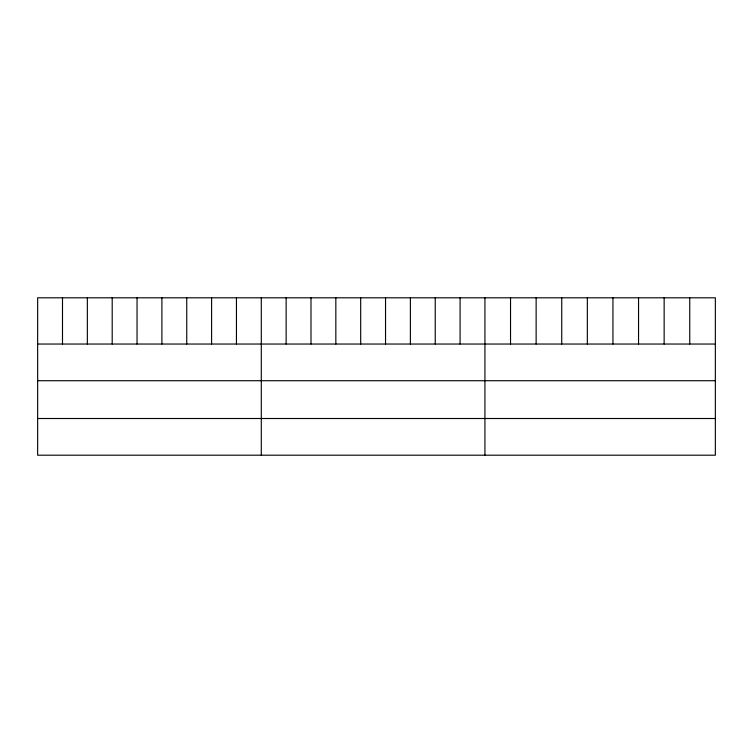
<?xml version="1.0" encoding="UTF-8"?>
<svg xmlns="http://www.w3.org/2000/svg" width="753" height="753" viewBox="0 0 753 753"><rect width="100%" height="100%" fill="white"/><g stroke="black" fill="none" stroke-linecap="round" stroke-linejoin="round"><path stroke-width="1.13" d="M715.35 344.036L715.35 455.198L37.65 455.198L37.65 297.802L715.35 297.802L715.35 344.036L37.65 344.036M37.65 380.717L715.35 380.717M37.65 418.508L715.35 418.508M689.748 297.802L689.748 344.036M664.146 297.802L664.146 344.036M638.544 297.802L638.544 344.036M612.942 297.802L612.942 344.036M587.34 297.802L587.34 344.036M561.738 297.802L561.738 344.036M536.136 297.802L536.136 344.036M510.534 297.802L510.534 344.036M484.932 297.802L484.932 455.198M460.083 297.802L460.083 344.036M435.234 297.802L435.234 344.036M410.385 297.802L410.385 344.036M385.536 297.802L385.536 344.036M360.687 297.802L360.687 344.036M335.838 297.802L335.838 344.036M310.989 297.802L310.989 344.036M286.14 297.802L286.14 344.036M261.291 297.802L261.291 455.198M236.442 297.802L236.442 344.036M211.593 297.802L211.593 344.036M186.744 297.802L186.744 344.036M161.895 297.802L161.895 344.036M137.046 297.802L137.046 344.036M112.197 297.802L112.197 344.036M87.348 297.802L87.348 344.036M62.499 297.802L62.499 344.036"/></g></svg>
